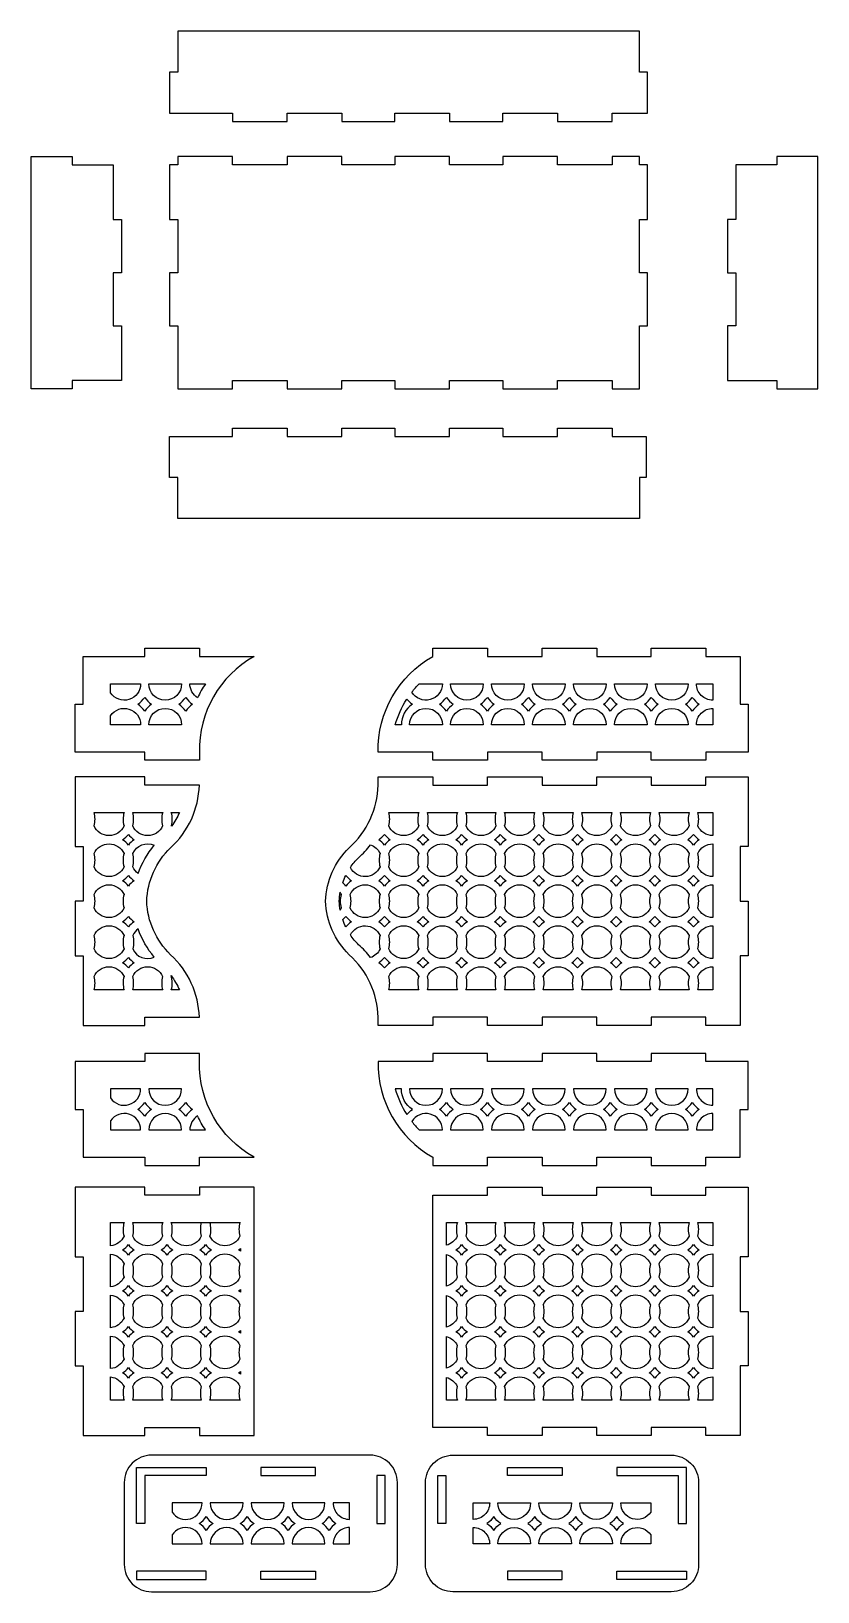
# Model space of a CAD drawing. Header units: millimetres. Extents: x 5253 to 5976, y 1394 to 1966.
# Drawn here: x 5688 to 5976, y 1394 to 1966 of the extents above; entities that cross this region are included whole.
import ezdxf

# ---------------------------------------------------------------- set-up
doc = ezdxf.new("R2010")
doc.units = ezdxf.units.MM

msp = doc.modelspace()

# ---------------------------------------------------------------- linework, layer by layer
for points in [[(5761.57, 1935.67), (5761.57, 1932.67), (5781.57, 1932.67), (5781.57, 1935.67), (5801.57, 1935.67), (5801.57, 1932.67), (5821.07, 1932.67), (5821.07, 1935.67), (5841.07, 1935.67), (5841.07, 1932.67), (5860.57, 1932.67), (5860.57, 1935.67), (5880.57, 1935.67), (5880.57, 1932.67), (5900.57, 1932.67), (5900.57, 1935.67), (5910.57, 1935.67), (5913.57, 1935.67), (5913.57, 1950.67), (5910.57, 1950.67), (5910.57, 1965.67), (5741.57, 1965.67), (5741.57, 1950.67), (5738.57, 1950.67), (5738.57, 1935.67), (5741.57, 1935.67)], [(5717.9, 1877.28), (5717.9, 1857.78), (5720.9, 1857.78), (5720.9, 1837.78), (5717.9, 1837.78), (5702.9, 1837.78), (5702.9, 1834.78), (5687.9, 1834.78), (5687.9, 1837.78), (5687.9, 1916.78), (5687.9, 1919.78), (5702.9, 1919.78), (5702.9, 1916.78), (5717.9, 1916.78), (5717.9, 1896.78), (5720.9, 1896.78), (5720.9, 1877.28)], [(5741.57, 1896.78), (5741.57, 1877.28), (5738.57, 1877.28), (5738.57, 1857.78), (5741.57, 1857.78), (5741.57, 1837.78), (5741.57, 1834.78), (5761.57, 1834.78), (5761.57, 1837.78), (5781.57, 1837.78), (5781.57, 1834.78), (5801.57, 1834.78), (5801.57, 1837.78), (5821.07, 1837.78), (5821.07, 1834.78), (5841.07, 1834.78), (5841.07, 1837.78), (5860.57, 1837.78), (5860.57, 1834.78), (5880.57, 1834.78), (5880.57, 1837.78), (5900.57, 1837.78), (5900.57, 1834.78), (5910.57, 1834.78), (5910.57, 1837.78), (5910.57, 1857.78), (5913.57, 1857.78), (5913.57, 1877.28), (5910.57, 1877.28), (5910.57, 1896.78), (5913.57, 1896.78), (5913.57, 1916.78), (5910.57, 1916.78), (5910.57, 1919.78), (5900.57, 1919.78), (5900.57, 1916.78), (5880.57, 1916.78), (5880.57, 1919.78), (5860.57, 1919.78), (5860.57, 1916.78), (5841.07, 1916.78), (5841.07, 1919.78), (5821.07, 1919.78), (5821.07, 1916.78), (5801.57, 1916.78), (5801.57, 1919.78), (5781.57, 1919.78), (5781.57, 1916.78), (5761.57, 1916.78), (5761.57, 1919.78), (5741.57, 1919.78), (5741.57, 1916.78), (5738.57, 1916.78), (5738.57, 1896.78)], [(5945.87, 1877.28), (5945.87, 1857.78), (5942.87, 1857.78), (5942.87, 1837.78), (5945.87, 1837.78), (5960.87, 1837.78), (5960.87, 1834.78), (5975.87, 1834.78), (5975.87, 1837.78), (5975.87, 1916.78), (5975.87, 1919.78), (5960.87, 1919.78), (5960.87, 1916.78), (5945.87, 1916.78), (5945.87, 1896.78), (5942.87, 1896.78), (5942.87, 1877.28)], [(5761.57, 1817.35), (5761.57, 1820.35), (5781.57, 1820.35), (5781.57, 1817.35), (5801.57, 1817.35), (5801.57, 1820.35), (5821.07, 1820.35), (5821.07, 1817.35), (5841.07, 1817.35), (5841.07, 1820.35), (5860.57, 1820.35), (5860.57, 1817.35), (5880.57, 1817.35), (5880.57, 1820.35), (5900.57, 1820.35), (5900.57, 1817.35), (5910.57, 1817.35), (5913.07, 1817.35), (5913.07, 1802.35), (5910.57, 1802.35), (5910.57, 1787.35), (5741.57, 1787.35), (5741.57, 1802.35), (5738.57, 1802.35), (5738.57, 1817.35), (5741.57, 1817.35)], [(5769.47, 1542.64), (5749.47, 1542.64), (5749.47, 1539.64), (5729.47, 1539.64), (5729.47, 1542.64), (5706.97, 1542.64), (5703.97, 1542.64), (5703.97, 1539.64), (5703.97, 1517.14), (5706.97, 1517.14), (5706.97, 1497.14), (5703.97, 1497.14), (5703.97, 1477.14), (5706.97, 1477.14), (5706.97, 1454.64), (5706.97, 1451.64), (5729.47, 1451.64), (5729.47, 1454.64), (5749.47, 1454.64), (5749.47, 1451.64), (5769.47, 1451.64), (5769.47, 1454.64), (5769.47, 1539.64)], [(5854.92, 1451.64), (5854.92, 1454.64), (5834.92, 1454.64), (5834.92, 1539.64), (5854.92, 1539.64), (5854.92, 1542.64), (5874.92, 1542.64), (5874.92, 1539.64), (5894.92, 1539.64), (5894.92, 1542.64), (5914.92, 1542.64), (5914.92, 1539.64), (5934.92, 1539.64), (5934.92, 1542.64), (5950.42, 1542.64), (5950.42, 1517.14), (5947.42, 1517.14), (5947.42, 1497.14), (5950.42, 1497.14), (5950.42, 1477.14), (5947.42, 1477.14), (5947.42, 1454.64), (5947.42, 1451.64), (5934.92, 1451.64), (5934.92, 1454.64), (5914.92, 1454.64), (5914.92, 1451.64), (5894.92, 1451.64), (5894.92, 1454.64), (5874.92, 1454.64), (5874.92, 1451.64)], [(5729.46, 1437), (5729.46, 1419.5), (5726.46, 1419.5), (5726.46, 1437), (5726.46, 1440), (5729.46, 1440), (5751.96, 1440), (5751.96, 1437)], [(5771.96, 1440), (5771.96, 1437), (5791.96, 1437), (5791.96, 1440)], [(5882.25, 1440), (5882.25, 1437), (5862.25, 1437), (5862.25, 1440)], [(5924.75, 1437), (5924.75, 1419.5), (5927.75, 1419.5), (5927.75, 1437), (5927.75, 1440), (5924.75, 1440), (5902.25, 1440), (5902.25, 1437)], [(5817.46, 1419.5), (5817.46, 1437), (5814.46, 1437), (5814.46, 1419.5)], [(5836.75, 1419.5), (5836.75, 1437), (5839.75, 1437), (5839.75, 1419.5)], [(5729.46, 1402), (5726.46, 1402), (5726.46, 1399), (5729.46, 1399), (5751.96, 1399), (5751.96, 1402)], [(5771.96, 1399), (5771.96, 1402), (5791.96, 1402), (5791.96, 1399)], [(5882.25, 1399), (5882.25, 1402), (5862.25, 1402), (5862.25, 1399)], [(5924.75, 1402), (5927.75, 1402), (5927.75, 1399), (5924.75, 1399), (5902.25, 1399), (5902.25, 1402)]]:
    msp.add_lwpolyline(points, close=True)
for points in [[(5749.47, 1701.83), (5749.47, 1698.83), (5729.47, 1698.83), (5729.47, 1701.83), (5703.97, 1701.83), (5703.97, 1719.33), (5706.97, 1719.33), (5706.97, 1736.83), (5729.47, 1736.83), (5729.47, 1739.83), (5749.47, 1739.83), (5749.47, 1736.83), (5769.47, 1736.83, 0.275396)], [(5854.92, 1701.83), (5854.92, 1698.83), (5834.92, 1698.83), (5834.92, 1701.83), (5814.92, 1701.83, -0.275396), (5834.92, 1736.83), (5834.92, 1739.83), (5854.92, 1739.83), (5854.92, 1736.83), (5874.92, 1736.83), (5874.92, 1739.83), (5894.92, 1739.83), (5894.92, 1736.83), (5914.92, 1736.83), (5914.92, 1739.83), (5934.92, 1739.83), (5934.92, 1736.83), (5947.42, 1736.83), (5947.42, 1719.33), (5950.42, 1719.33), (5950.42, 1701.83), (5934.92, 1701.83), (5934.92, 1698.83), (5914.92, 1698.83), (5914.92, 1701.83), (5894.92, 1701.83), (5894.92, 1698.83), (5874.92, 1698.83), (5874.92, 1701.83)], [(5716.97, 1723.52), (5716.97, 1726.83), (5727.97, 1726.83, -0.742955)], [(5730.97, 1726.83), (5742.97, 1726.83, -1)], [(5748.82, 1721.73, -0.260137), (5745.97, 1726.83), (5751.69, 1726.83, 0.033057)], [(5829.95, 1726.83), (5838.42, 1726.83, -0.76349), (5827.25, 1723.78, -0.02967)], [(5841.42, 1726.83), (5853.42, 1726.83, -1)], [(5856.42, 1726.83), (5868.42, 1726.83, -1)], [(5871.42, 1726.83), (5883.42, 1726.83, -1)], [(5886.42, 1726.83), (5898.42, 1726.83, -1)], [(5901.42, 1726.83), (5913.42, 1726.83, -1)], [(5916.42, 1726.83), (5928.42, 1726.83, -1)], [(5931.42, 1726.83), (5937.42, 1726.83), (5937.42, 1720.83, -0.414214)], [(5729.47, 1716.81, 0.10019), (5726.94, 1719.33, 0.10019), (5729.47, 1721.86, 0.10019), (5731.99, 1719.33, 0.10019)], [(5741.94, 1719.33, 0.10019), (5744.47, 1721.86, 0.10019), (5746.99, 1719.33, 0.10019), (5744.47, 1716.81, 0.10019)], [(5827.44, 1719.33, 0.251381), (5823.42, 1711.83), (5821.19, 1711.83, -0.075096), (5825.4, 1721.19, 0.077116)], [(5837.39, 1719.33, 0.10019), (5839.92, 1721.86, 0.10019), (5842.44, 1719.33, 0.10019), (5839.92, 1716.81, 0.10019)], [(5852.39, 1719.33, 0.10019), (5854.92, 1721.86, 0.10019), (5857.44, 1719.33, 0.10019), (5854.92, 1716.81, 0.10019)], [(5869.92, 1716.81, 0.10019), (5867.39, 1719.33, 0.10019), (5869.92, 1721.86, 0.10019), (5872.44, 1719.33, 0.10019)], [(5884.92, 1716.81, 0.10019), (5882.39, 1719.33, 0.10019), (5884.92, 1721.86, 0.10019), (5887.44, 1719.33, 0.10019)], [(5897.39, 1719.33, 0.10019), (5899.92, 1721.86, 0.10019), (5902.44, 1719.33, 0.10019), (5899.92, 1716.81, 0.10019)], [(5914.92, 1716.81, 0.10019), (5912.39, 1719.33, 0.10019), (5914.92, 1721.86, 0.10019), (5917.44, 1719.33, 0.10019)], [(5929.92, 1716.81, 0.10019), (5927.39, 1719.33, 0.10019), (5929.92, 1721.86, 0.10019), (5932.44, 1719.33, 0.10019)], [(5727.97, 1711.83), (5716.97, 1711.83), (5716.97, 1715.15, -0.742955)], [(5742.97, 1711.83), (5730.97, 1711.83, -1)], [(5838.42, 1711.83), (5826.42, 1711.83, -1)], [(5853.42, 1711.83), (5841.42, 1711.83, -1)], [(5868.42, 1711.83), (5856.42, 1711.83, -1)], [(5883.42, 1711.83), (5871.42, 1711.83, -1)], [(5898.42, 1711.83), (5886.42, 1711.83, -1)], [(5913.42, 1711.83), (5901.42, 1711.83, -1)], [(5928.42, 1711.83), (5916.42, 1711.83, -1)], [(5937.42, 1717.83), (5937.42, 1711.83), (5931.42, 1711.83, -0.414214)], [(5749.47, 1604.75, 0.204168), (5738.9, 1627.67, -0.193197), (5730.2, 1647.25, -0.193197), (5738.9, 1666.82, 0.204168), (5749.47, 1689.75), (5729.47, 1689.75), (5729.47, 1692.75), (5703.97, 1692.75), (5703.97, 1667.25), (5706.97, 1667.25), (5706.97, 1647.25), (5703.97, 1647.25), (5703.97, 1627.25), (5706.97, 1627.25), (5706.97, 1601.75), (5729.47, 1601.75), (5729.47, 1604.75)], [(5834.92, 1689.75), (5854.92, 1689.75), (5854.92, 1692.75), (5874.92, 1692.75), (5874.92, 1689.75), (5894.92, 1689.75), (5894.92, 1692.75), (5914.92, 1692.75), (5914.92, 1689.75), (5934.92, 1689.75), (5934.92, 1692.75), (5950.42, 1692.75), (5950.42, 1667.25), (5947.42, 1667.25), (5947.42, 1647.25), (5950.42, 1647.25), (5950.42, 1627.25), (5947.42, 1627.25), (5947.42, 1601.75), (5934.92, 1601.75), (5934.92, 1604.75), (5914.92, 1604.75), (5914.92, 1601.75), (5894.92, 1601.75), (5894.92, 1604.75), (5874.92, 1604.75), (5874.92, 1601.75), (5854.92, 1601.75), (5854.92, 1604.75), (5834.92, 1604.75), (5834.92, 1601.75), (5814.92, 1601.75), (5814.92, 1604.75, 0.204168), (5804.35, 1627.67, -0.193197), (5795.66, 1647.25, -0.193197), (5804.35, 1666.82, 0.204168), (5814.92, 1689.75), (5814.92, 1692.75), (5834.92, 1692.75)], [(5721.88, 1674.8, -0.64906), (5710.92, 1674.8, 0.14), (5710.91, 1679.75), (5721.9, 1679.75, 0.14)], [(5736.03, 1674.8, -0.64906), (5725.07, 1674.8, 0.14), (5725.05, 1679.75), (5736.04, 1679.75, 0.14)], [(5829.76, 1674.8, -0.64906), (5818.8, 1674.8, 0.14), (5818.78, 1679.75), (5829.78, 1679.75, 0.14)], [(5843.9, 1674.8, -0.64906), (5832.94, 1674.8, 0.14), (5832.93, 1679.75), (5843.92, 1679.75, 0.14)], [(5858.05, 1674.8, -0.64906), (5847.09, 1674.8, 0.14), (5847.07, 1679.75), (5858.06, 1679.75, 0.14)], [(5872.19, 1674.8, -0.64906), (5861.23, 1674.8, 0.14), (5861.21, 1679.75), (5872.2, 1679.75, 0.14)], [(5886.33, 1674.8, -0.64906), (5875.37, 1674.8, 0.14), (5875.35, 1679.75), (5886.35, 1679.75, 0.14)], [(5900.47, 1674.8, -0.64906), (5889.51, 1674.8, 0.14), (5889.5, 1679.75), (5900.49, 1679.75, 0.14)], [(5914.61, 1674.8, -0.64906), (5903.65, 1674.8, 0.14), (5903.64, 1679.75), (5914.63, 1679.75, 0.14)], [(5928.76, 1674.8, -0.64906), (5917.8, 1674.8, 0.14), (5917.78, 1679.75), (5928.77, 1679.75, 0.14)], [(5931.94, 1674.8, 0.14), (5931.92, 1679.75), (5937.42, 1679.75), (5937.42, 1671.25, -0.29608)], [(5721.88, 1659.8, -0.64906), (5710.92, 1659.8, 0.138325), (5710.92, 1664.69, -0.64906), (5721.88, 1664.69, 0.138325)], [(5723.47, 1667.81, 0.079693), (5721.38, 1669.75, 0.079693), (5723.47, 1671.68, 0.079693), (5725.57, 1669.75, 0.079693)], [(5815.62, 1664.69, 0.138325), (5815.62, 1659.8, -0.63473), (5804.76, 1659.58, -0.049493), (5807.77, 1663.18, 0.043307), (5812.14, 1667.9, -0.205753)], [(5817.21, 1667.81, 0.079693), (5815.11, 1669.75, 0.079693), (5817.21, 1671.68, 0.079693), (5819.31, 1669.75, 0.079693)], [(5829.76, 1659.8, -0.64906), (5818.8, 1659.8, 0.138325), (5818.8, 1664.69, -0.64906), (5829.76, 1664.69, 0.138325)], [(5831.35, 1667.81, 0.079693), (5829.26, 1669.75, 0.079693), (5831.35, 1671.68, 0.079693), (5833.45, 1669.75, 0.079693)], [(5843.9, 1659.8, -0.64906), (5832.94, 1659.8, 0.138325), (5832.94, 1664.69, -0.64906), (5843.9, 1664.69, 0.138325)], [(5845.49, 1667.81, 0.079693), (5843.4, 1669.75, 0.079693), (5845.49, 1671.68, 0.079693), (5847.59, 1669.75, 0.079693)], [(5858.05, 1659.8, -0.64906), (5847.09, 1659.8, 0.138325), (5847.09, 1664.69, -0.64906), (5858.05, 1664.69, 0.138325)], [(5859.64, 1667.81, 0.079693), (5857.54, 1669.75, 0.079693), (5859.64, 1671.68, 0.079693), (5861.73, 1669.75, 0.079693)], [(5872.19, 1659.8, -0.64906), (5861.23, 1659.8, 0.138325), (5861.23, 1664.69, -0.64906), (5872.19, 1664.69, 0.138325)], [(5873.78, 1667.81, 0.079693), (5871.68, 1669.75, 0.079693), (5873.78, 1671.68, 0.079693), (5875.87, 1669.75, 0.079693)], [(5886.33, 1659.8, -0.64906), (5875.37, 1659.8, 0.138325), (5875.37, 1664.69, -0.64906), (5886.33, 1664.69, 0.138325)], [(5887.92, 1667.81, 0.079693), (5885.82, 1669.75, 0.079693), (5887.92, 1671.68, 0.079693), (5890.02, 1669.75, 0.079693)], [(5900.47, 1659.8, -0.64906), (5889.51, 1659.8, 0.138325), (5889.51, 1664.69, -0.64906), (5900.47, 1664.69, 0.138325)], [(5902.06, 1667.81, 0.079693), (5899.97, 1669.75, 0.079693), (5902.06, 1671.68, 0.079693), (5904.16, 1669.75, 0.079693)], [(5914.61, 1659.8, -0.64906), (5903.65, 1659.8, 0.138325), (5903.65, 1664.69, -0.64906), (5914.61, 1664.69, 0.138325)], [(5916.2, 1667.81, 0.079693), (5914.11, 1669.75, 0.079693), (5916.2, 1671.68, 0.079693), (5918.3, 1669.75, 0.079693)], [(5928.76, 1659.8, -0.64906), (5917.8, 1659.8, 0.138325), (5917.8, 1664.69, -0.64906), (5928.76, 1664.69, 0.138325)], [(5930.35, 1667.81, 0.079693), (5928.25, 1669.75, 0.079693), (5930.35, 1671.68, 0.079693), (5932.44, 1669.75, 0.079693)], [(5931.94, 1664.69, -0.29608), (5937.42, 1668.25), (5937.42, 1656.25, -0.29608), (5931.94, 1659.8, 0.138325)], [(5723.47, 1652.81, 0.079693), (5721.38, 1654.75, 0.079693), (5723.47, 1656.68, 0.079693), (5725.57, 1654.75, 0.079693)], [(5805.16, 1654.75, 0.079693), (5803.07, 1652.81, 0.045266), (5801.95, 1654, -0.030611), (5803.07, 1656.68, 0.079621)], [(5817.21, 1652.81, 0.079693), (5815.11, 1654.75, 0.079693), (5817.21, 1656.68, 0.079693), (5819.31, 1654.75, 0.079693)], [(5831.35, 1652.81, 0.079693), (5829.26, 1654.75, 0.079693), (5831.35, 1656.68, 0.079693), (5833.45, 1654.75, 0.079693)], [(5845.49, 1652.81, 0.079693), (5843.4, 1654.75, 0.079693), (5845.49, 1656.68, 0.079693), (5847.59, 1654.75, 0.079693)], [(5859.64, 1652.81, 0.079693), (5857.54, 1654.75, 0.079693), (5859.64, 1656.68, 0.079693), (5861.73, 1654.75, 0.079693)], [(5873.78, 1652.81, 0.079693), (5871.68, 1654.75, 0.079693), (5873.78, 1656.68, 0.079693), (5875.87, 1654.75, 0.079693)], [(5887.92, 1652.81, 0.079693), (5885.82, 1654.75, 0.079693), (5887.92, 1656.68, 0.079693), (5890.02, 1654.75, 0.079693)], [(5902.06, 1652.81, 0.079693), (5899.97, 1654.75, 0.079693), (5902.06, 1656.68, 0.079693), (5904.16, 1654.75, 0.079693)], [(5916.2, 1652.81, 0.079693), (5914.11, 1654.75, 0.079693), (5916.2, 1656.68, 0.079693), (5918.3, 1654.75, 0.079693)], [(5930.35, 1652.81, 0.079693), (5928.25, 1654.75, 0.079693), (5930.35, 1656.68, 0.079693), (5932.44, 1654.75, 0.079693)], [(5721.88, 1644.8, -0.64906), (5710.92, 1644.8, 0.138325), (5710.92, 1649.69, -0.64906), (5721.88, 1649.69, 0.138325)], [(5815.62, 1644.8, -0.64906), (5804.66, 1644.8, 0.138325), (5804.66, 1649.69, -0.64906), (5815.62, 1649.69, 0.138325)], [(5829.76, 1644.8, -0.64906), (5818.8, 1644.8, 0.138325), (5818.8, 1649.69, -0.64906), (5829.76, 1649.69, 0.138325)], [(5843.9, 1644.8, -0.64906), (5832.94, 1644.8, 0.138325), (5832.94, 1649.69, -0.64906), (5843.9, 1649.69, 0.138325)], [(5858.05, 1644.8, -0.64906), (5847.09, 1644.8, 0.138325), (5847.09, 1649.69, -0.64906), (5858.05, 1649.69, 0.138325)], [(5872.19, 1644.8, -0.64906), (5861.23, 1644.8, 0.138325), (5861.23, 1649.69, -0.64906), (5872.19, 1649.69, 0.138325)], [(5886.33, 1644.8, -0.64906), (5875.37, 1644.8, 0.138325), (5875.37, 1649.69, -0.64906), (5886.33, 1649.69, 0.138325)], [(5900.47, 1644.8, -0.64906), (5889.51, 1644.8, 0.138325), (5889.51, 1649.69, -0.64906), (5900.47, 1649.69, 0.138325)], [(5914.61, 1644.8, -0.64906), (5903.65, 1644.8, 0.138325), (5903.65, 1649.69, -0.64906), (5914.61, 1649.69, 0.138325)], [(5928.76, 1644.8, -0.64906), (5917.8, 1644.8, 0.138325), (5917.8, 1649.69, -0.64906), (5928.76, 1649.69, 0.138325)], [(5931.94, 1649.69, -0.29608), (5937.42, 1653.25), (5937.42, 1641.25, -0.29608), (5931.94, 1644.8, 0.138325)], [(5723.47, 1637.81, 0.079693), (5721.38, 1639.75, 0.079693), (5723.47, 1641.68, 0.079693), (5725.57, 1639.75, 0.079693)], [(5803.07, 1637.82, -0.030611), (5801.95, 1640.5, 0.045266), (5803.07, 1641.68, 0.079693), (5805.16, 1639.75, 0.079621)], [(5817.21, 1637.81, 0.079693), (5815.11, 1639.75, 0.079693), (5817.21, 1641.68, 0.079693), (5819.31, 1639.75, 0.079693)], [(5831.35, 1637.81, 0.079693), (5829.26, 1639.75, 0.079693), (5831.35, 1641.68, 0.079693), (5833.45, 1639.75, 0.079693)], [(5845.49, 1637.81, 0.079693), (5843.4, 1639.75, 0.079693), (5845.49, 1641.68, 0.079693), (5847.59, 1639.75, 0.079693)], [(5859.64, 1637.81, 0.079693), (5857.54, 1639.75, 0.079693), (5859.64, 1641.68, 0.079693), (5861.73, 1639.75, 0.079693)], [(5873.78, 1637.81, 0.079693), (5871.68, 1639.75, 0.079693), (5873.78, 1641.68, 0.079693), (5875.87, 1639.75, 0.079693)], [(5887.92, 1637.81, 0.079693), (5885.82, 1639.75, 0.079693), (5887.92, 1641.68, 0.079693), (5890.02, 1639.75, 0.079693)], [(5902.06, 1637.81, 0.079693), (5899.97, 1639.75, 0.079693), (5902.06, 1641.68, 0.079693), (5904.16, 1639.75, 0.079693)], [(5916.2, 1637.81, 0.079693), (5914.11, 1639.75, 0.079693), (5916.2, 1641.68, 0.079693), (5918.3, 1639.75, 0.079693)], [(5930.35, 1637.81, 0.079693), (5928.25, 1639.75, 0.079693), (5930.35, 1641.68, 0.079693), (5932.44, 1639.75, 0.079693)], [(5721.88, 1629.8, -0.64906), (5710.92, 1629.8, 0.138325), (5710.92, 1634.69, -0.64906), (5721.88, 1634.69, 0.138325)], [(5725.07, 1629.8, 0.412208), (5732.95, 1626.75, -0.089138), (5727.08, 1637.14, 0.134628), (5725.07, 1634.69, -0.138325)], [(5815.62, 1634.69, 0.138325), (5815.62, 1629.8, -0.205753), (5812.14, 1626.59, 0.043307), (5807.77, 1631.32, -0.049493), (5804.76, 1634.91, -0.63473)], [(5829.76, 1629.8, -0.64906), (5818.8, 1629.8, 0.138325), (5818.8, 1634.69, -0.64906), (5829.76, 1634.69, 0.138325)], [(5843.9, 1629.8, -0.64906), (5832.94, 1629.8, 0.138325), (5832.94, 1634.69, -0.64906), (5843.9, 1634.69, 0.138325)], [(5858.05, 1629.8, -0.64906), (5847.09, 1629.8, 0.138325), (5847.09, 1634.69, -0.64906), (5858.05, 1634.69, 0.138325)], [(5872.19, 1629.8, -0.64906), (5861.23, 1629.8, 0.138325), (5861.23, 1634.69, -0.64906), (5872.19, 1634.69, 0.138325)], [(5886.33, 1629.8, -0.64906), (5875.37, 1629.8, 0.138325), (5875.37, 1634.69, -0.64906), (5886.33, 1634.69, 0.138325)], [(5900.47, 1629.8, -0.64906), (5889.51, 1629.8, 0.138325), (5889.51, 1634.69, -0.64906), (5900.47, 1634.69, 0.138325)], [(5914.61, 1629.8, -0.64906), (5903.65, 1629.8, 0.138325), (5903.65, 1634.69, -0.64906), (5914.61, 1634.69, 0.138325)], [(5928.76, 1629.8, -0.64906), (5917.8, 1629.8, 0.138325), (5917.8, 1634.69, -0.64906), (5928.76, 1634.69, 0.138325)], [(5931.94, 1634.69, -0.29608), (5937.42, 1638.25), (5937.42, 1626.25, -0.29608), (5931.94, 1629.8, 0.138325)], [(5721.9, 1614.75), (5710.91, 1614.75, 0.14), (5710.92, 1619.69, -0.64906), (5721.88, 1619.69, 0.14)], [(5723.47, 1622.81, 0.079693), (5721.38, 1624.75, 0.079693), (5723.47, 1626.68, 0.079693), (5725.57, 1624.75, 0.079693)], [(5736.04, 1614.75), (5725.05, 1614.75, 0.14), (5725.07, 1619.69, -0.64906), (5736.03, 1619.69, 0.14)], [(5817.21, 1622.81, 0.079693), (5815.11, 1624.75, 0.079693), (5817.21, 1626.68, 0.079693), (5819.31, 1624.75, 0.079693)], [(5829.78, 1614.75), (5818.78, 1614.75, 0.14), (5818.8, 1619.69, -0.64906), (5829.76, 1619.69, 0.14)], [(5831.35, 1622.81, 0.079693), (5829.26, 1624.75, 0.079693), (5831.35, 1626.68, 0.079693), (5833.45, 1624.75, 0.079693)], [(5843.92, 1614.75), (5832.93, 1614.75, 0.14), (5832.94, 1619.69, -0.64906), (5843.9, 1619.69, 0.14)], [(5845.49, 1622.81, 0.079693), (5843.4, 1624.75, 0.079693), (5845.49, 1626.68, 0.079693), (5847.59, 1624.75, 0.079693)], [(5858.06, 1614.75), (5847.07, 1614.75, 0.14), (5847.09, 1619.69, -0.64906), (5858.05, 1619.69, 0.14)], [(5859.64, 1622.81, 0.079693), (5857.54, 1624.75, 0.079693), (5859.64, 1626.68, 0.079693), (5861.73, 1624.75, 0.079693)], [(5872.2, 1614.75), (5861.21, 1614.75, 0.14), (5861.23, 1619.69, -0.64906), (5872.19, 1619.69, 0.14)], [(5873.78, 1622.81, 0.079693), (5871.68, 1624.75, 0.079693), (5873.78, 1626.68, 0.079693), (5875.87, 1624.75, 0.079693)], [(5886.35, 1614.75), (5875.35, 1614.75, 0.14), (5875.37, 1619.69, -0.64906), (5886.33, 1619.69, 0.14)], [(5887.92, 1622.81, 0.079693), (5885.82, 1624.75, 0.079693), (5887.92, 1626.68, 0.079693), (5890.02, 1624.75, 0.079693)], [(5900.49, 1614.75), (5889.5, 1614.75, 0.14), (5889.51, 1619.69, -0.64906), (5900.47, 1619.69, 0.14)], [(5902.06, 1622.81, 0.079693), (5899.97, 1624.75, 0.079693), (5902.06, 1626.68, 0.079693), (5904.16, 1624.75, 0.079693)], [(5914.63, 1614.75), (5903.64, 1614.75, 0.14), (5903.65, 1619.69, -0.64906), (5914.61, 1619.69, 0.14)], [(5916.2, 1622.81, 0.079693), (5914.11, 1624.75, 0.079693), (5916.2, 1626.68, 0.079693), (5918.3, 1624.75, 0.079693)], [(5928.77, 1614.75), (5917.78, 1614.75, 0.14), (5917.8, 1619.69, -0.64906), (5928.76, 1619.69, 0.14)], [(5930.35, 1622.81, 0.079693), (5928.25, 1624.75, 0.079693), (5930.35, 1626.68, 0.079693), (5932.44, 1624.75, 0.079693)], [(5937.42, 1623.25), (5937.42, 1614.75), (5931.92, 1614.75, 0.14), (5931.94, 1619.69, -0.29608)], [(5739.1, 1620.05, -0.056558), (5742.18, 1614.75), (5739.19, 1614.75, 0.15065)], [(5749.47, 1588.55), (5749.47, 1591.55), (5729.47, 1591.55), (5729.47, 1588.55), (5703.97, 1588.55), (5703.97, 1571.05), (5706.97, 1571.05), (5706.97, 1553.55), (5729.47, 1553.55), (5729.47, 1550.55), (5749.47, 1550.55), (5749.47, 1553.55), (5769.47, 1553.55, -0.275396)], [(5834.92, 1588.55), (5814.92, 1588.55, 0.275396), (5834.92, 1553.55), (5834.92, 1550.55), (5854.92, 1550.55), (5854.92, 1553.55), (5874.92, 1553.55), (5874.92, 1550.55), (5894.92, 1550.55), (5894.92, 1553.55), (5914.92, 1553.55), (5914.92, 1550.55), (5934.92, 1550.55), (5934.92, 1553.55), (5947.42, 1553.55), (5947.42, 1571.05), (5950.42, 1571.05), (5950.42, 1588.55), (5934.92, 1588.55), (5934.92, 1591.55), (5914.92, 1591.55), (5914.92, 1588.55), (5894.92, 1588.55), (5894.92, 1591.55), (5874.92, 1591.55), (5874.92, 1588.55), (5854.92, 1588.55), (5854.92, 1591.55), (5834.92, 1591.55)], [(5727.97, 1578.55), (5716.97, 1578.55), (5716.97, 1575.23, 0.742955)], [(5742.97, 1578.55), (5730.97, 1578.55, 1)], [(5827.44, 1571.05, -0.251381), (5823.42, 1578.55), (5821.19, 1578.55, 0.075096), (5825.4, 1569.19, -0.077116)], [(5838.42, 1578.55), (5826.42, 1578.55, 1)], [(5853.42, 1578.55), (5841.42, 1578.55, 1)], [(5868.42, 1578.55), (5856.42, 1578.55, 1)], [(5883.42, 1578.55), (5871.42, 1578.55, 1)], [(5898.42, 1578.55), (5886.42, 1578.55, 1)], [(5913.42, 1578.55), (5901.42, 1578.55, 1)], [(5928.42, 1578.55), (5916.42, 1578.55, 1)], [(5937.42, 1572.55), (5937.42, 1578.55), (5931.42, 1578.55, 0.414214)], [(5731.99, 1571.05, 0.10019), (5729.47, 1568.53, 0.10019), (5726.94, 1571.05, 0.10019), (5729.47, 1573.58, 0.10019)], [(5744.47, 1573.58, 0.10019), (5746.99, 1571.05, 0.10019), (5744.47, 1568.53, 0.10019), (5741.94, 1571.05, 0.10019)], [(5839.92, 1573.58, 0.10019), (5842.44, 1571.05, 0.10019), (5839.92, 1568.53, 0.10019), (5837.39, 1571.05, 0.10019)], [(5854.92, 1573.58, 0.10019), (5857.44, 1571.05, 0.10019), (5854.92, 1568.53, 0.10019), (5852.39, 1571.05, 0.10019)], [(5872.44, 1571.05, 0.10019), (5869.92, 1568.53, 0.10019), (5867.39, 1571.05, 0.10019), (5869.92, 1573.58, 0.10019)], [(5887.44, 1571.05, 0.10019), (5884.92, 1568.53, 0.10019), (5882.39, 1571.05, 0.10019), (5884.92, 1573.58, 0.10019)], [(5899.92, 1573.58, 0.10019), (5902.44, 1571.05, 0.10019), (5899.92, 1568.53, 0.10019), (5897.39, 1571.05, 0.10019)], [(5917.44, 1571.05, 0.10019), (5914.92, 1568.53, 0.10019), (5912.39, 1571.05, 0.10019), (5914.92, 1573.58, 0.10019)], [(5932.44, 1571.05, 0.10019), (5929.92, 1568.53, 0.10019), (5927.39, 1571.05, 0.10019), (5929.92, 1573.58, 0.10019)], [(5716.97, 1566.87), (5716.97, 1563.55), (5727.97, 1563.55, 0.742955)], [(5730.97, 1563.55), (5742.97, 1563.55, 1)], [(5748.82, 1568.66, 0.260137), (5745.97, 1563.55), (5751.69, 1563.55, -0.033057)], [(5829.95, 1563.55), (5838.42, 1563.55, 0.76349), (5827.25, 1566.6, 0.02967)], [(5841.42, 1563.55), (5853.42, 1563.55, 1)], [(5856.42, 1563.55), (5868.42, 1563.55, 1)], [(5871.42, 1563.55), (5883.42, 1563.55, 1)], [(5886.42, 1563.55), (5898.42, 1563.55, 1)], [(5901.42, 1563.55), (5913.42, 1563.55, 1)], [(5916.42, 1563.55), (5928.42, 1563.55, 1)], [(5931.42, 1563.55), (5937.42, 1563.55), (5937.42, 1569.55, 0.414214)], [(5736.03, 1524.69, -0.64906), (5725.07, 1524.69, 0.14), (5725.05, 1529.64), (5736.04, 1529.64, 0.14)], [(5750.17, 1524.69, -0.64906), (5739.21, 1524.69, 0.14), (5739.19, 1529.64), (5750.18, 1529.64, 0.14)], [(5764.31, 1524.69, -0.64906), (5753.35, 1524.69, 0.14), (5753.33, 1529.64), (5764.33, 1529.64, 0.14)], [(5839.92, 1529.64), (5843.92, 1529.64, 0.14), (5843.9, 1524.69, -0.228775), (5839.92, 1521.33)], [(5858.05, 1524.69, -0.64906), (5847.09, 1524.69, 0.14), (5847.07, 1529.64), (5858.06, 1529.64, 0.14)], [(5872.19, 1524.69, -0.64906), (5861.23, 1524.69, 0.14), (5861.21, 1529.64), (5872.2, 1529.64, 0.14)], [(5886.33, 1524.69, -0.64906), (5875.37, 1524.69, 0.14), (5875.35, 1529.64), (5886.35, 1529.64, 0.14)], [(5900.47, 1524.69, -0.64906), (5889.51, 1524.69, 0.14), (5889.5, 1529.64), (5900.49, 1529.64, 0.14)], [(5914.61, 1524.69, -0.64906), (5903.65, 1524.69, 0.14), (5903.64, 1529.64), (5914.63, 1529.64, 0.14)], [(5928.76, 1524.69, -0.64906), (5917.8, 1524.69, 0.14), (5917.78, 1529.64), (5928.77, 1529.64, 0.14)], [(5931.94, 1524.69, 0.14), (5931.92, 1529.64), (5937.42, 1529.64), (5937.42, 1521.14, -0.29608)], [(5723.47, 1517.71, 0.079693), (5721.38, 1519.64, 0.079693), (5723.47, 1521.57, 0.079693), (5725.57, 1519.64, 0.079693)], [(5737.62, 1517.71, 0.079693), (5735.52, 1519.64, 0.079693), (5737.62, 1521.57, 0.079693), (5739.71, 1519.64, 0.079693)], [(5751.76, 1517.71, 0.079693), (5749.66, 1519.64, 0.079693), (5751.76, 1521.57, 0.079693), (5753.86, 1519.64, 0.079693)], [(5764.47, 1519.15, 0.022796), (5763.8, 1519.64, 0.022796), (5764.47, 1520.12)], [(5845.49, 1517.71, 0.079693), (5843.4, 1519.64, 0.079693), (5845.49, 1521.57, 0.079693), (5847.59, 1519.64, 0.079693)], [(5859.64, 1517.71, 0.079693), (5857.54, 1519.64, 0.079693), (5859.64, 1521.57, 0.079693), (5861.73, 1519.64, 0.079693)], [(5873.78, 1517.71, 0.079693), (5871.68, 1519.64, 0.079693), (5873.78, 1521.57, 0.079693), (5875.87, 1519.64, 0.079693)], [(5887.92, 1517.71, 0.079693), (5885.82, 1519.64, 0.079693), (5887.92, 1521.57, 0.079693), (5890.02, 1519.64, 0.079693)], [(5902.06, 1517.71, 0.079693), (5899.97, 1519.64, 0.079693), (5902.06, 1521.57, 0.079693), (5904.16, 1519.64, 0.079693)], [(5916.2, 1517.71, 0.079693), (5914.11, 1519.64, 0.079693), (5916.2, 1521.57, 0.079693), (5918.3, 1519.64, 0.079693)], [(5930.35, 1517.71, 0.079693), (5928.25, 1519.64, 0.079693), (5930.35, 1521.57, 0.079693), (5932.44, 1519.64, 0.079693)], [(5716.97, 1518.11, -0.270678), (5721.88, 1514.58, 0.138325), (5721.88, 1509.69, -0.270678), (5716.97, 1506.16)], [(5736.03, 1509.69, -0.64906), (5725.07, 1509.69, 0.138325), (5725.07, 1514.58, -0.64906), (5736.03, 1514.58, 0.138325)], [(5750.17, 1509.69, -0.64906), (5739.21, 1509.69, 0.138325), (5739.21, 1514.58, -0.64906), (5750.17, 1514.58, 0.138325)], [(5764.31, 1509.69, -0.64906), (5753.35, 1509.69, 0.138325), (5753.35, 1514.58, -0.64906), (5764.31, 1514.58, 0.138325)], [(5839.92, 1517.95, -0.228775), (5843.9, 1514.58, 0.138325), (5843.9, 1509.69, -0.228775), (5839.92, 1506.33)], [(5858.05, 1509.69, -0.64906), (5847.09, 1509.69, 0.138325), (5847.09, 1514.58, -0.64906), (5858.05, 1514.58, 0.138325)], [(5872.19, 1509.69, -0.64906), (5861.23, 1509.69, 0.138325), (5861.23, 1514.58, -0.64906), (5872.19, 1514.58, 0.138325)], [(5886.33, 1509.69, -0.64906), (5875.37, 1509.69, 0.138325), (5875.37, 1514.58, -0.64906), (5886.33, 1514.58, 0.138325)], [(5900.47, 1509.69, -0.64906), (5889.51, 1509.69, 0.138325), (5889.51, 1514.58, -0.64906), (5900.47, 1514.58, 0.138325)], [(5914.61, 1509.69, -0.64906), (5903.65, 1509.69, 0.138325), (5903.65, 1514.58, -0.64906), (5914.61, 1514.58, 0.138325)], [(5928.76, 1509.69, -0.64906), (5917.8, 1509.69, 0.138325), (5917.8, 1514.58, -0.64906), (5928.76, 1514.58, 0.138325)], [(5931.94, 1514.58, -0.29608), (5937.42, 1518.14), (5937.42, 1506.14, -0.29608), (5931.94, 1509.69, 0.138325)], [(5716.97, 1503.11, -0.270678), (5721.88, 1499.58, 0.138325), (5721.88, 1494.69, -0.270678), (5716.97, 1491.16)], [(5723.47, 1502.71, 0.079693), (5721.38, 1504.64, 0.079693), (5723.47, 1506.57, 0.079693), (5725.57, 1504.64, 0.079693)], [(5736.03, 1494.69, -0.64906), (5725.07, 1494.69, 0.138325), (5725.07, 1499.58, -0.64906), (5736.03, 1499.58, 0.138325)], [(5737.62, 1502.71, 0.079693), (5735.52, 1504.64, 0.079693), (5737.62, 1506.57, 0.079693), (5739.71, 1504.64, 0.079693)], [(5750.17, 1494.69, -0.64906), (5739.21, 1494.69, 0.138325), (5739.21, 1499.58, -0.64906), (5750.17, 1499.58, 0.138325)], [(5751.76, 1502.71, 0.079693), (5749.66, 1504.64, 0.079693), (5751.76, 1506.57, 0.079693), (5753.86, 1504.64, 0.079693)], [(5764.31, 1494.69, -0.64906), (5753.35, 1494.69, 0.138325), (5753.35, 1499.58, -0.64906), (5764.31, 1499.58, 0.138325)], [(5764.47, 1504.15, 0.022796), (5763.8, 1504.64, 0.022796), (5764.47, 1505.12)], [(5839.92, 1502.95, -0.228775), (5843.9, 1499.58, 0.138325), (5843.9, 1494.69, -0.228775), (5839.92, 1491.33)], [(5845.49, 1502.71, 0.079693), (5843.4, 1504.64, 0.079693), (5845.49, 1506.57, 0.079693), (5847.59, 1504.64, 0.079693)], [(5858.05, 1494.69, -0.64906), (5847.09, 1494.69, 0.138325), (5847.09, 1499.58, -0.64906), (5858.05, 1499.58, 0.138325)], [(5859.64, 1502.71, 0.079693), (5857.54, 1504.64, 0.079693), (5859.64, 1506.57, 0.079693), (5861.73, 1504.64, 0.079693)], [(5872.19, 1494.69, -0.64906), (5861.23, 1494.69, 0.138325), (5861.23, 1499.58, -0.64906), (5872.19, 1499.58, 0.138325)], [(5873.78, 1502.71, 0.079693), (5871.68, 1504.64, 0.079693), (5873.78, 1506.57, 0.079693), (5875.87, 1504.64, 0.079693)], [(5886.33, 1494.69, -0.64906), (5875.37, 1494.69, 0.138325), (5875.37, 1499.58, -0.64906), (5886.33, 1499.58, 0.138325)], [(5887.92, 1502.71, 0.079693), (5885.82, 1504.64, 0.079693), (5887.92, 1506.57, 0.079693), (5890.02, 1504.64, 0.079693)], [(5900.47, 1494.69, -0.64906), (5889.51, 1494.69, 0.138325), (5889.51, 1499.58, -0.64906), (5900.47, 1499.58, 0.138325)], [(5902.06, 1502.71, 0.079693), (5899.97, 1504.64, 0.079693), (5902.06, 1506.57, 0.079693), (5904.16, 1504.64, 0.079693)], [(5914.61, 1494.69, -0.64906), (5903.65, 1494.69, 0.138325), (5903.65, 1499.58, -0.64906), (5914.61, 1499.58, 0.138325)], [(5916.2, 1502.71, 0.079693), (5914.11, 1504.64, 0.079693), (5916.2, 1506.57, 0.079693), (5918.3, 1504.64, 0.079693)], [(5928.76, 1494.69, -0.64906), (5917.8, 1494.69, 0.138325), (5917.8, 1499.58, -0.64906), (5928.76, 1499.58, 0.138325)], [(5930.35, 1502.71, 0.079693), (5928.25, 1504.64, 0.079693), (5930.35, 1506.57, 0.079693), (5932.44, 1504.64, 0.079693)], [(5931.94, 1499.58, -0.29608), (5937.42, 1503.14), (5937.42, 1491.14, -0.29608), (5931.94, 1494.69, 0.138325)], [(5723.47, 1487.71, 0.079693), (5721.38, 1489.64, 0.079693), (5723.47, 1491.57, 0.079693), (5725.57, 1489.64, 0.079693)], [(5737.62, 1487.71, 0.079693), (5735.52, 1489.64, 0.079693), (5737.62, 1491.57, 0.079693), (5739.71, 1489.64, 0.079693)], [(5751.76, 1487.71, 0.079693), (5749.66, 1489.64, 0.079693), (5751.76, 1491.57, 0.079693), (5753.86, 1489.64, 0.079693)], [(5845.49, 1487.71, 0.079693), (5843.4, 1489.64, 0.079693), (5845.49, 1491.57, 0.079693), (5847.59, 1489.64, 0.079693)], [(5859.64, 1487.71, 0.079693), (5857.54, 1489.64, 0.079693), (5859.64, 1491.57, 0.079693), (5861.73, 1489.64, 0.079693)], [(5873.78, 1487.71, 0.079693), (5871.68, 1489.64, 0.079693), (5873.78, 1491.57, 0.079693), (5875.87, 1489.64, 0.079693)], [(5887.92, 1487.71, 0.079693), (5885.82, 1489.64, 0.079693), (5887.92, 1491.57, 0.079693), (5890.02, 1489.64, 0.079693)], [(5902.06, 1487.71, 0.079693), (5899.97, 1489.64, 0.079693), (5902.06, 1491.57, 0.079693), (5904.16, 1489.64, 0.079693)], [(5916.2, 1487.71, 0.079693), (5914.11, 1489.64, 0.079693), (5916.2, 1491.57, 0.079693), (5918.3, 1489.64, 0.079693)], [(5930.35, 1487.71, 0.079693), (5928.25, 1489.64, 0.079693), (5930.35, 1491.57, 0.079693), (5932.44, 1489.64, 0.079693)], [(5716.97, 1488.11, -0.270678), (5721.88, 1484.58, 0.138325), (5721.88, 1479.69, -0.270678), (5716.97, 1476.16)], [(5736.03, 1479.69, -0.64906), (5725.07, 1479.69, 0.138325), (5725.07, 1484.58, -0.64906), (5736.03, 1484.58, 0.138325)], [(5750.17, 1479.69, -0.64906), (5739.21, 1479.69, 0.138325), (5739.21, 1484.58, -0.64906), (5750.17, 1484.58, 0.138325)], [(5764.31, 1479.69, -0.64906), (5753.35, 1479.69, 0.138325), (5753.35, 1484.58, -0.64906), (5764.31, 1484.58, 0.138325)], [(5764.47, 1489.15, 0.022796), (5763.8, 1489.64, 0.022796), (5764.47, 1490.12)], [(5839.92, 1487.95, -0.228775), (5843.9, 1484.58, 0.138325), (5843.9, 1479.69, -0.228775), (5839.92, 1476.33)], [(5858.05, 1479.69, -0.64906), (5847.09, 1479.69, 0.138325), (5847.09, 1484.58, -0.64906), (5858.05, 1484.58, 0.138325)], [(5872.19, 1479.69, -0.64906), (5861.23, 1479.69, 0.138325), (5861.23, 1484.58, -0.64906), (5872.19, 1484.58, 0.138325)], [(5886.33, 1479.69, -0.64906), (5875.37, 1479.69, 0.138325), (5875.37, 1484.58, -0.64906), (5886.33, 1484.58, 0.138325)], [(5900.47, 1479.69, -0.64906), (5889.51, 1479.69, 0.138325), (5889.51, 1484.58, -0.64906), (5900.47, 1484.58, 0.138325)], [(5914.61, 1479.69, -0.64906), (5903.65, 1479.69, 0.138325), (5903.65, 1484.58, -0.64906), (5914.61, 1484.58, 0.138325)], [(5928.76, 1479.69, -0.64906), (5917.8, 1479.69, 0.138325), (5917.8, 1484.58, -0.64906), (5928.76, 1484.58, 0.138325)], [(5931.94, 1484.58, -0.29608), (5937.42, 1488.14), (5937.42, 1476.14, -0.29608), (5931.94, 1479.69, 0.138325)], [(5723.47, 1472.71, 0.079693), (5721.38, 1474.64, 0.079693), (5723.47, 1476.57, 0.079693), (5725.57, 1474.64, 0.079693)], [(5737.62, 1472.71, 0.079693), (5735.52, 1474.64, 0.079693), (5737.62, 1476.57, 0.079693), (5739.71, 1474.64, 0.079693)], [(5751.76, 1472.71, 0.079693), (5749.66, 1474.64, 0.079693), (5751.76, 1476.57, 0.079693), (5753.86, 1474.64, 0.079693)], [(5764.47, 1474.15, 0.022796), (5763.8, 1474.64, 0.022796), (5764.47, 1475.12)], [(5845.49, 1472.71, 0.079693), (5843.4, 1474.64, 0.079693), (5845.49, 1476.57, 0.079693), (5847.59, 1474.64, 0.079693)], [(5859.64, 1472.71, 0.079693), (5857.54, 1474.64, 0.079693), (5859.64, 1476.57, 0.079693), (5861.73, 1474.64, 0.079693)], [(5873.78, 1472.71, 0.079693), (5871.68, 1474.64, 0.079693), (5873.78, 1476.57, 0.079693), (5875.87, 1474.64, 0.079693)], [(5887.92, 1472.71, 0.079693), (5885.82, 1474.64, 0.079693), (5887.92, 1476.57, 0.079693), (5890.02, 1474.64, 0.079693)], [(5902.06, 1472.71, 0.079693), (5899.97, 1474.64, 0.079693), (5902.06, 1476.57, 0.079693), (5904.16, 1474.64, 0.079693)], [(5916.2, 1472.71, 0.079693), (5914.11, 1474.64, 0.079693), (5916.2, 1476.57, 0.079693), (5918.3, 1474.64, 0.079693)], [(5930.35, 1472.71, 0.079693), (5928.25, 1474.64, 0.079693), (5930.35, 1476.57, 0.079693), (5932.44, 1474.64, 0.079693)], [(5736.04, 1464.64), (5725.05, 1464.64, 0.14), (5725.07, 1469.58, -0.64906), (5736.03, 1469.58, 0.14)], [(5750.18, 1464.64), (5739.19, 1464.64, 0.14), (5739.21, 1469.58, -0.64906), (5750.17, 1469.58, 0.14)], [(5764.33, 1464.64), (5753.33, 1464.64, 0.14), (5753.35, 1469.58, -0.64906), (5764.31, 1469.58, 0.14)], [(5839.92, 1472.95, -0.228775), (5843.9, 1469.58, 0.14), (5843.92, 1464.64), (5839.92, 1464.64)], [(5858.06, 1464.64), (5847.07, 1464.64, 0.14), (5847.09, 1469.58, -0.64906), (5858.05, 1469.58, 0.14)], [(5872.2, 1464.64), (5861.21, 1464.64, 0.14), (5861.23, 1469.58, -0.64906), (5872.19, 1469.58, 0.14)], [(5886.35, 1464.64), (5875.35, 1464.64, 0.14), (5875.37, 1469.58, -0.64906), (5886.33, 1469.58, 0.14)], [(5900.49, 1464.64), (5889.5, 1464.64, 0.14), (5889.51, 1469.58, -0.64906), (5900.47, 1469.58, 0.14)], [(5914.63, 1464.64), (5903.64, 1464.64, 0.14), (5903.65, 1469.58, -0.64906), (5914.61, 1469.58, 0.14)], [(5928.77, 1464.64), (5917.78, 1464.64, 0.14), (5917.8, 1469.58, -0.64906), (5928.76, 1469.58, 0.14)], [(5937.42, 1473.14), (5937.42, 1464.64), (5931.92, 1464.64, 0.14), (5931.94, 1469.58, -0.29608)], [(5721.96, 1434.5), (5721.96, 1404.5, 0.414214), (5731.96, 1394.5), (5811.96, 1394.5, 0.414214), (5821.96, 1404.5), (5821.96, 1434.5, 0.414214), (5811.96, 1444.5), (5731.96, 1444.5, 0.414214)], [(5932.25, 1434.5), (5932.25, 1404.5, -0.414214), (5922.25, 1394.5), (5842.25, 1394.5, -0.414214), (5832.25, 1404.5), (5832.25, 1434.5, -0.414214), (5842.25, 1444.5), (5922.25, 1444.5, -0.414214)], [(5750.46, 1427), (5739.46, 1427), (5739.46, 1423.68, 0.742955)], [(5765.46, 1427), (5753.46, 1427, 1)], [(5780.46, 1427), (5768.46, 1427, 1)], [(5795.46, 1427), (5783.46, 1427, 1)], [(5804.46, 1421), (5804.46, 1427), (5798.46, 1427, 0.414214)], [(5849.75, 1421), (5849.75, 1427), (5855.75, 1427, -0.414214)], [(5858.75, 1427), (5870.75, 1427, -1)], [(5873.75, 1427), (5885.75, 1427, -1)], [(5888.75, 1427), (5900.75, 1427, -1)], [(5903.75, 1427), (5914.75, 1427), (5914.75, 1423.68, -0.742955)], [(5739.46, 1415.31), (5739.46, 1412), (5750.46, 1412, 0.742955)], [(5751.96, 1416.97, 0.10019), (5749.43, 1419.5, 0.10019), (5751.96, 1422.02, 0.10019), (5754.48, 1419.5, 0.10019)], [(5753.46, 1412), (5765.46, 1412, 1)], [(5766.96, 1416.97, 0.10019), (5764.43, 1419.5, 0.10019), (5766.96, 1422.02, 0.10019), (5769.48, 1419.5, 0.10019)], [(5768.46, 1412), (5780.46, 1412, 1)], [(5781.96, 1416.97, 0.10019), (5779.43, 1419.5, 0.10019), (5781.96, 1422.02, 0.10019), (5784.48, 1419.5, 0.10019)], [(5783.46, 1412), (5795.46, 1412, 1)], [(5796.96, 1416.97, 0.10019), (5794.43, 1419.5, 0.10019), (5796.96, 1422.02, 0.10019), (5799.48, 1419.5, 0.10019)], [(5798.46, 1412), (5804.46, 1412), (5804.46, 1418, 0.414214)], [(5855.75, 1412), (5849.75, 1412), (5849.75, 1418, -0.414214)], [(5857.25, 1416.97, -0.10019), (5859.78, 1419.5, -0.10019), (5857.25, 1422.02, -0.10019), (5854.73, 1419.5, -0.10019)], [(5870.75, 1412), (5858.75, 1412, -1)], [(5872.25, 1416.97, -0.10019), (5874.78, 1419.5, -0.10019), (5872.25, 1422.02, -0.10019), (5869.73, 1419.5, -0.10019)], [(5885.75, 1412), (5873.75, 1412, -1)], [(5887.25, 1416.97, -0.10019), (5889.78, 1419.5, -0.10019), (5887.25, 1422.02, -0.10019), (5884.73, 1419.5, -0.10019)], [(5900.75, 1412), (5888.75, 1412, -1)], [(5902.25, 1416.97, -0.10019), (5904.78, 1419.5, -0.10019), (5902.25, 1422.02, -0.10019), (5899.73, 1419.5, -0.10019)], [(5914.75, 1415.31), (5914.75, 1412), (5903.75, 1412, -0.742955)]]:
    msp.add_lwpolyline(points, format="xyb", close=True)
for points in [[(5739.27, 1674.67, -0.005943), (5739.21, 1674.8, 0.14), (5739.19, 1679.75), (5742.18, 1679.75, -0.05393), (5739.27, 1674.67)], [(5727.08, 1657.35, -0.134628), (5725.07, 1659.8, 0.138325), (5725.07, 1664.69, -0.412208), (5732.95, 1667.74)], [(5727.08, 1657.35, -0.089138), (5732.95, 1667.74, -0.089138)], [(5801.03, 1643.98, -0.034642), (5800.66, 1647.25, -0.034642), (5801.03, 1650.51, -0.034642)], [(5801.03, 1643.98, 0.039061), (5801.48, 1644.8, -0.138325), (5801.48, 1649.69, 0.039061), (5801.03, 1650.51)], [(5716.97, 1529.64), (5721.9, 1529.64, 0.14), (5721.88, 1524.69, -0.270678), (5716.97, 1521.16), (5716.97, 1529.64), (5721.9, 1529.64)], [(5721.9, 1464.64), (5716.97, 1464.64), (5716.97, 1473.11, -0.270678), (5721.88, 1469.58, 0.14), (5721.9, 1464.64), (5716.97, 1464.64)]]:
    msp.add_lwpolyline(points, format="xyb")
for points in [[(5725.05, 1529.64), (5736.04, 1529.64)], [(5739.19, 1529.64), (5764.47, 1529.64)], [(5736.04, 1464.64), (5725.05, 1464.64)], [(5750.18, 1464.64), (5739.19, 1464.64)], [(5764.47, 1464.64), (5753.33, 1464.64)]]:
    msp.add_lwpolyline(points)
msp.add_arc((5824.28, 1617.25), 6, 204.028, 204.6243)

doc.saveas('drawing.dxf')
